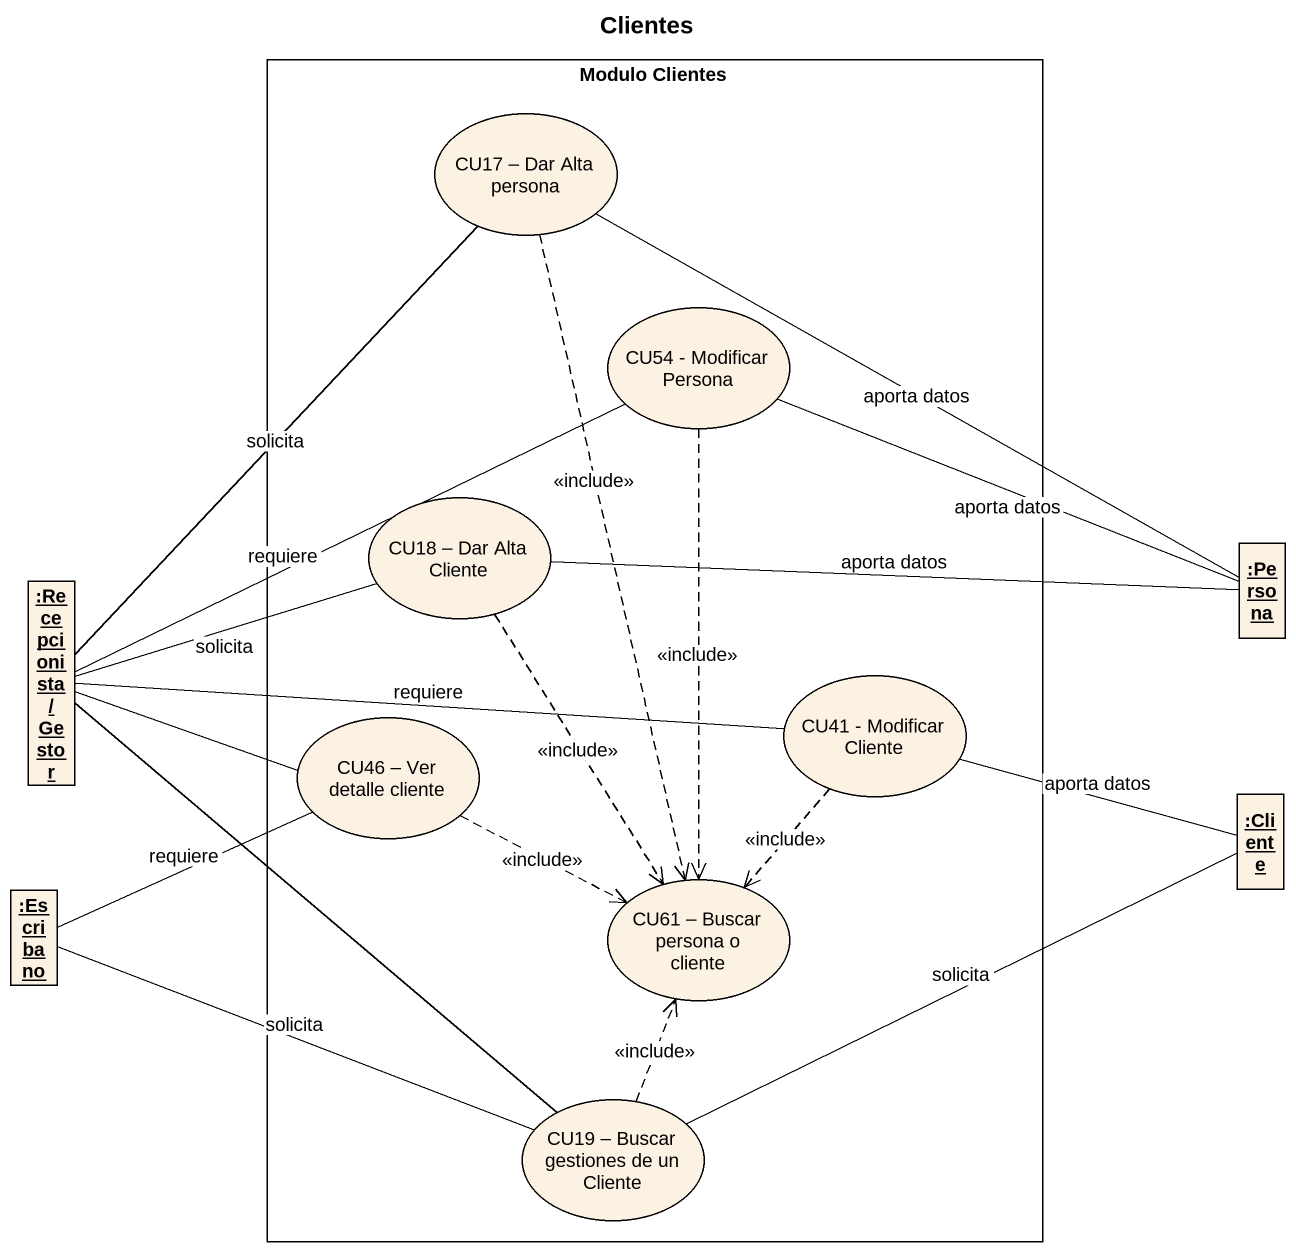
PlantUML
@startuml
title Clientes
allowmixing
hide circle
hide empty members
rectangle "Modulo Clientes" as Modulo_Clientes {
  usecase "CU17 – Dar Alta persona" as CU17_Dar_Alta_persona
  usecase "CU54 - Modificar Persona" as CU54_Modificar_Persona
  usecase "CU18 – Dar Alta Cliente" as CU18_Dar_Alta_Cliente
  usecase "CU41 - Modificar Cliente" as CU41_Modificar_Cliente
  usecase "CU46 – Ver detalle cliente" as CU46_Ver_detalle_cliente
  usecase "CU61 – Buscar persona o cliente" as CU61_Buscar_persona_o
  usecase "CU19 – Buscar gestiones de un Cliente" as CU19_Buscar_gestiones_de_un
}
object ":Recepcionista / Gestor" as Recepcionista_Gestor
object ":Persona" as Persona
object ":Cliente" as Cliente
object ":Escribano" as Escribano
CU17_Dar_Alta_persona ..> CU61_Buscar_persona_o : <<include>>
CU54_Modificar_Persona ..> CU61_Buscar_persona_o : <<include>>
CU18_Dar_Alta_Cliente ..> CU61_Buscar_persona_o : <<include>>
Recepcionista_Gestor -up- CU17_Dar_Alta_persona : solicita
Recepcionista_Gestor -right- CU54_Modificar_Persona : requiere
Recepcionista_Gestor -right- CU18_Dar_Alta_Cliente : solicita
Recepcionista_Gestor -right- CU41_Modificar_Cliente : requiere
Recepcionista_Gestor -right- CU46_Ver_detalle_cliente
Recepcionista_Gestor -- CU19_Buscar_gestiones_de_un
Persona -left- CU17_Dar_Alta_persona : aporta datos
Persona -left- CU54_Modificar_Persona : aporta datos
Persona -left- CU18_Dar_Alta_Cliente : aporta datos
CU41_Modificar_Cliente ..> CU61_Buscar_persona_o : <<include>>
CU46_Ver_detalle_cliente .right.> CU61_Buscar_persona_o : <<include>>
Cliente -left- CU41_Modificar_Cliente : aporta datos
Cliente -left- CU19_Buscar_gestiones_de_un : solicita
Escribano -right- CU46_Ver_detalle_cliente : requiere
Escribano -right- CU19_Buscar_gestiones_de_un : solicita
CU19_Buscar_gestiones_de_un .up.> CU61_Buscar_persona_o : <<include>>
@enduml
